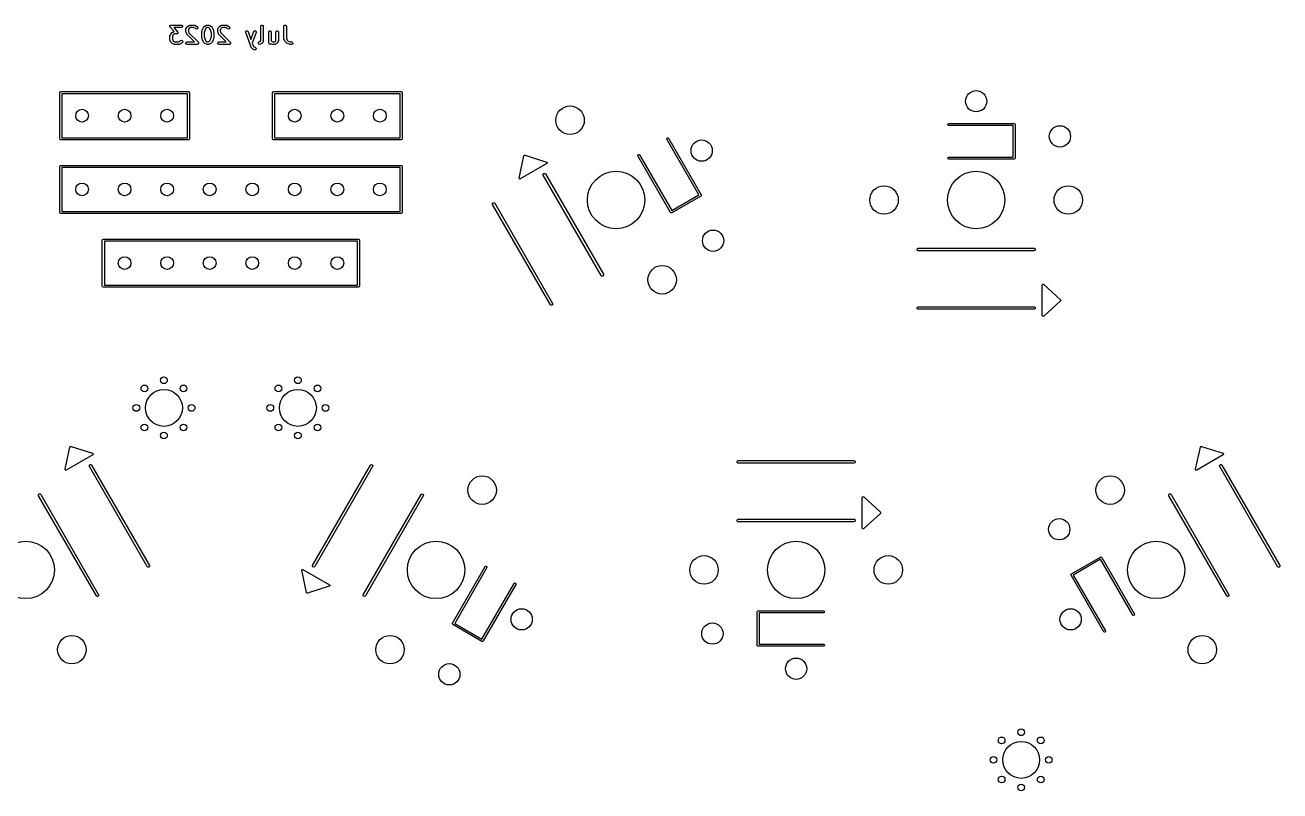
# Model space of a CAD drawing. Extents: x 191 to 317, y -162 to -60.
# Drawn here: x 241.7 to 316.6, y -162.3 to -116.6 of the extents above; entities that cross this region are included whole.
import ezdxf

# ---------------------------------------------------------------- set-up
doc = ezdxf.new("R2010")
doc.units = 0
doc.layers.add('BLACK', color=7, linetype='CONTINUOUS')

msp = doc.modelspace()

# ---------------------------------------------------------------- linework, layer by layer
at = {"layer": 'BLACK', "linetype": 'CONTINUOUS'}
for p, q in [((250.355, -116.619), (250.358, -116.614)), ((250.358, -116.639), (250.355, -116.619)), ((250.358, -116.608), (250.37, -116.592)), ((250.358, -116.614), (250.358, -116.608)), ((250.359, -116.659), (250.358, -116.639)), ((250.363, -116.667), (250.359, -116.659)), ((250.364, -116.67), (250.363, -116.667)), ((250.366, -116.672), (250.364, -116.67)), ((250.372, -116.682), (250.366, -116.672)), ((250.37, -116.592), (250.38, -116.575)), ((250.6, -116.942), (250.372, -116.682)), ((250.38, -116.575), (250.386, -116.573)), ((250.386, -116.573), (250.39, -116.568)), ((250.39, -116.568), (250.41, -116.564)), ((250.41, -116.564), (250.429, -116.557)), ((250.429, -116.557), (251.048, -116.557)), ((251.048, -116.707), (250.594, -116.707)), ((250.594, -116.707), (250.818, -116.964)), ((251.048, -116.557), (251.073, -116.562)), ((251.096, -116.69), (251.048, -116.707)), ((251.073, -116.562), (251.113, -116.595)), ((251.121, -116.645), (251.096, -116.69)), ((251.113, -116.595), (251.121, -116.645)), ((251.306, -116.823), (251.31, -116.797)), ((251.306, -116.918), (251.306, -116.823)), ((251.31, -116.797), (251.313, -116.794)), ((251.313, -116.794), (251.314, -116.789)), ((251.314, -116.789), (251.361, -116.694)), ((251.361, -116.694), (251.375, -116.676)), ((251.375, -116.676), (251.376, -116.675)), ((251.376, -116.675), (251.423, -116.627)), ((251.423, -116.627), (251.442, -116.614)), ((251.442, -116.614), (251.443, -116.613)), ((251.443, -116.613), (251.538, -116.565)), ((251.49, -116.772), (251.456, -116.841)), ((251.456, -116.841), (251.456, -116.906)), ((251.521, -116.742), (251.49, -116.772)), ((251.589, -116.707), (251.521, -116.742)), ((251.538, -116.565), (251.563, -116.558)), ((251.563, -116.558), (251.567, -116.559)), ((251.567, -116.559), (251.571, -116.557)), ((251.571, -116.557), (251.81, -116.557)), ((251.792, -116.707), (251.589, -116.707)), ((251.86, -116.742), (251.792, -116.707)), ((251.81, -116.557), (251.835, -116.562)), ((251.835, -116.562), (251.839, -116.565)), ((251.839, -116.565), (251.843, -116.565)), ((251.843, -116.565), (251.938, -116.613)), ((251.899, -116.781), (251.86, -116.742)), ((251.946, -116.802), (251.899, -116.781)), ((251.938, -116.613), (251.956, -116.626)), ((251.995, -116.789), (251.946, -116.802)), ((251.956, -116.626), (251.958, -116.627)), ((251.958, -116.627), (252.005, -116.675)), ((252.025, -116.747), (251.995, -116.789)), ((252.005, -116.675), (252.02, -116.696)), ((252.02, -116.696), (252.025, -116.747)), ((252.261, -116.995), (252.308, -116.805)), ((252.308, -116.805), (252.313, -116.793)), ((252.313, -116.793), (252.314, -116.789)), ((252.314, -116.789), (252.361, -116.694)), ((252.361, -116.694), (252.375, -116.676)), ((252.375, -116.676), (252.376, -116.675)), ((252.376, -116.675), (252.423, -116.627)), ((252.452, -116.849), (252.408, -117.023)), ((252.423, -116.627), (252.442, -116.614)), ((252.442, -116.614), (252.443, -116.613)), ((252.443, -116.613), (252.538, -116.565)), ((252.49, -116.772), (252.452, -116.849)), ((252.521, -116.742), (252.49, -116.772)), ((252.589, -116.707), (252.521, -116.742)), ((252.538, -116.565), (252.563, -116.558)), ((252.563, -116.558), (252.567, -116.559)), ((252.567, -116.559), (252.571, -116.557)), ((252.571, -116.557), (252.667, -116.557)), ((252.649, -116.707), (252.589, -116.707)), ((252.717, -116.742), (252.649, -116.707)), ((252.667, -116.557), (252.692, -116.562)), ((252.692, -116.562), (252.696, -116.565)), ((252.696, -116.565), (252.7, -116.565)), ((252.7, -116.565), (252.795, -116.613)), ((252.748, -116.772), (252.717, -116.742)), ((252.786, -116.849), (252.748, -116.772)), ((252.83, -117.023), (252.786, -116.849)), ((252.795, -116.613), (252.813, -116.626)), ((252.813, -116.626), (252.815, -116.627)), ((252.815, -116.627), (252.863, -116.675)), ((252.863, -116.675), (252.875, -116.693)), ((252.875, -116.693), (252.877, -116.694)), ((252.877, -116.694), (252.924, -116.789)), ((252.924, -116.789), (252.928, -116.802)), ((252.928, -116.802), (252.93, -116.805)), ((252.93, -116.805), (252.978, -116.995)), ((253.211, -116.823), (253.215, -116.797)), ((253.211, -116.918), (253.211, -116.823)), ((253.215, -116.797), (253.218, -116.794)), ((253.218, -116.794), (253.219, -116.789)), ((253.219, -116.789), (253.266, -116.694)), ((253.266, -116.694), (253.28, -116.676)), ((253.28, -116.675), (253.328, -116.627)), ((253.28, -116.676), (253.28, -116.675)), ((253.328, -116.627), (253.346, -116.614)), ((253.346, -116.614), (253.347, -116.613)), ((253.347, -116.613), (253.443, -116.565)), ((253.395, -116.772), (253.361, -116.841)), ((253.361, -116.841), (253.361, -116.906)), ((253.425, -116.742), (253.395, -116.772)), ((253.494, -116.707), (253.425, -116.742)), ((253.443, -116.565), (253.468, -116.558)), ((253.468, -116.558), (253.472, -116.559)), ((253.472, -116.559), (253.476, -116.557)), ((253.476, -116.557), (253.714, -116.557)), ((253.697, -116.707), (253.494, -116.707)), ((253.765, -116.742), (253.697, -116.707)), ((253.714, -116.557), (253.74, -116.562)), ((253.74, -116.562), (253.743, -116.565)), ((253.743, -116.565), (253.748, -116.565)), ((253.748, -116.565), (253.843, -116.613)), ((253.804, -116.781), (253.765, -116.742)), ((253.851, -116.802), (253.804, -116.781)), ((253.843, -116.613), (253.861, -116.626)), ((253.9, -116.789), (253.851, -116.802)), ((253.861, -116.626), (253.863, -116.627)), ((253.863, -116.627), (253.91, -116.675)), ((253.93, -116.747), (253.9, -116.789)), ((253.91, -116.675), (253.925, -116.696)), ((253.925, -116.696), (253.93, -116.747)), ((255.782, -116.632), (255.787, -116.607)), ((255.782, -117.472), (255.782, -116.632)), ((255.787, -116.607), (255.82, -116.567)), ((255.82, -116.567), (255.87, -116.559)), ((255.87, -116.559), (255.915, -116.584)), ((255.915, -116.584), (255.932, -116.632)), ((255.932, -116.632), (255.932, -117.49)), ((257.163, -116.632), (257.168, -116.607)), ((257.163, -117.347), (257.163, -116.632)), ((257.168, -116.607), (257.201, -116.567)), ((257.201, -116.567), (257.251, -116.559)), ((257.251, -116.559), (257.296, -116.584)), ((257.296, -116.584), (257.313, -116.632)), ((257.313, -116.632), (257.313, -117.334)), ((250.354, -117.204), (250.358, -117.178)), ((250.354, -117.442), (250.354, -117.204)), ((250.355, -117.446), (250.354, -117.442)), ((250.354, -117.45), (250.355, -117.446)), ((250.361, -117.475), (250.354, -117.45)), ((250.358, -117.178), (250.361, -117.175)), ((250.361, -117.17), (250.409, -117.075)), ((250.361, -117.175), (250.361, -117.17)), ((250.409, -117.571), (250.361, -117.475)), ((250.409, -117.075), (250.422, -117.057)), ((250.41, -117.572), (250.409, -117.571)), ((250.423, -117.59), (250.41, -117.572)), ((250.422, -117.057), (250.423, -117.056)), ((250.423, -117.056), (250.471, -117.008)), ((250.471, -117.638), (250.423, -117.59)), ((250.471, -117.008), (250.489, -116.995)), ((250.472, -117.638), (250.471, -117.638)), ((250.49, -117.652), (250.472, -117.638)), ((250.489, -116.995), (250.49, -116.994)), ((250.49, -116.994), (250.586, -116.946)), ((250.538, -117.153), (250.504, -117.222)), ((250.504, -117.222), (250.504, -117.424)), ((250.504, -117.424), (250.538, -117.493)), ((250.568, -117.123), (250.538, -117.153)), ((250.538, -117.493), (250.568, -117.523)), ((250.637, -117.088), (250.568, -117.123)), ((250.568, -117.523), (250.637, -117.557)), ((250.586, -116.946), (250.6, -116.942)), ((250.762, -117.088), (250.637, -117.088)), ((250.637, -117.557), (250.887, -117.557)), ((250.781, -117.081), (250.762, -117.088)), ((250.801, -117.077), (250.781, -117.081)), ((250.804, -117.073), (250.801, -117.077)), ((250.81, -117.071), (250.804, -117.073)), ((250.82, -117.053), (250.81, -117.071)), ((250.818, -116.964), (250.824, -116.974)), ((250.833, -117.038), (250.82, -117.053)), ((250.824, -116.974), (250.827, -116.976)), ((250.827, -116.976), (250.827, -116.979)), ((250.827, -116.979), (250.832, -116.986)), ((250.832, -116.986), (250.832, -117.006)), ((250.832, -117.006), (250.836, -117.026)), ((250.836, -117.026), (250.833, -117.032)), ((250.833, -117.032), (250.833, -117.038)), ((250.887, -117.557), (250.956, -117.523)), ((250.956, -117.523), (250.995, -117.484)), ((250.995, -117.484), (251.016, -117.469)), ((251.016, -117.469), (251.067, -117.465)), ((251.053, -117.638), (251.035, -117.651)), ((251.101, -117.59), (251.053, -117.638)), ((251.067, -117.465), (251.109, -117.494)), ((251.122, -117.544), (251.101, -117.59)), ((251.109, -117.494), (251.122, -117.544)), ((251.307, -116.92), (251.306, -116.918)), ((251.31, -116.942), (251.307, -116.92)), ((251.307, -117.619), (251.333, -117.575)), ((251.316, -117.67), (251.307, -117.619)), ((251.357, -117.085), (251.31, -116.942)), ((251.333, -117.575), (251.381, -117.557)), ((251.36, -117.088), (251.357, -117.085)), ((251.361, -117.093), (251.36, -117.088)), ((251.376, -117.114), (251.361, -117.093)), ((251.819, -117.557), (251.376, -117.114)), ((251.381, -117.557), (251.819, -117.557)), ((251.456, -116.906), (251.494, -117.02)), ((251.494, -117.02), (252.053, -117.579)), ((252.053, -117.579), (252.062, -117.593)), ((252.062, -117.593), (252.065, -117.595)), ((252.065, -117.595), (252.065, -117.597)), ((252.065, -117.597), (252.068, -117.601)), ((252.068, -117.601), (252.07, -117.623)), ((252.07, -117.623), (252.074, -117.645)), ((252.258, -117.013), (252.261, -116.999)), ((252.258, -117.251), (252.258, -117.013)), ((252.26, -117.255), (252.258, -117.251)), ((252.261, -117.27), (252.26, -117.255)), ((252.261, -116.999), (252.261, -116.995)), ((252.308, -117.46), (252.261, -117.27)), ((252.31, -117.463), (252.308, -117.46)), ((252.314, -117.475), (252.31, -117.463)), ((252.361, -117.571), (252.314, -117.475)), ((252.363, -117.572), (252.361, -117.571)), ((252.376, -117.59), (252.363, -117.572)), ((252.423, -117.638), (252.376, -117.59)), ((252.408, -117.023), (252.408, -117.242)), ((252.408, -117.242), (252.452, -117.416)), ((252.425, -117.638), (252.423, -117.638)), ((252.443, -117.652), (252.425, -117.638)), ((252.452, -117.416), (252.49, -117.493)), ((252.49, -117.493), (252.521, -117.523)), ((252.521, -117.523), (252.589, -117.557)), ((252.589, -117.557), (252.649, -117.557)), ((252.649, -117.557), (252.717, -117.523)), ((252.717, -117.523), (252.748, -117.493)), ((252.748, -117.493), (252.786, -117.416)), ((252.786, -117.416), (252.83, -117.242)), ((252.815, -117.638), (252.797, -117.651)), ((252.863, -117.59), (252.815, -117.638)), ((252.83, -117.242), (252.83, -117.023)), ((252.877, -117.571), (252.863, -117.589)), ((252.863, -117.589), (252.863, -117.59)), ((252.924, -117.475), (252.877, -117.571)), ((252.925, -117.472), (252.924, -117.475)), ((252.93, -117.46), (252.925, -117.472)), ((252.978, -117.27), (252.93, -117.46)), ((252.98, -117.251), (252.977, -117.266)), ((252.977, -117.266), (252.978, -117.27)), ((252.978, -116.995), (252.979, -117.01)), ((252.979, -117.01), (252.98, -117.013)), ((252.98, -117.013), (252.98, -117.251)), ((253.211, -116.92), (253.211, -116.918)), ((253.215, -116.942), (253.211, -116.92)), ((253.212, -117.619), (253.238, -117.575)), ((253.221, -117.67), (253.212, -117.619)), ((253.262, -117.085), (253.215, -116.942)), ((253.238, -117.575), (253.286, -117.557)), ((253.265, -117.088), (253.262, -117.085)), ((253.265, -117.093), (253.265, -117.088)), ((253.28, -117.114), (253.265, -117.093)), ((253.724, -117.557), (253.28, -117.114)), ((253.286, -117.557), (253.724, -117.557)), ((253.361, -116.906), (253.399, -117.02)), ((253.399, -117.02), (253.958, -117.579)), ((253.958, -117.579), (253.967, -117.593)), ((253.967, -117.593), (253.97, -117.595)), ((253.97, -117.595), (253.97, -117.597)), ((253.97, -117.597), (253.973, -117.601)), ((253.973, -117.601), (253.975, -117.623)), ((253.975, -117.623), (253.979, -117.645)), ((254.877, -116.965), (254.895, -116.917)), ((254.882, -116.991), (254.877, -116.965)), ((255.12, -117.658), (254.882, -116.991)), ((254.895, -116.917), (254.94, -116.892)), ((254.94, -116.892), (254.99, -116.901)), ((254.99, -116.901), (255.023, -116.94)), ((255.023, -116.94), (255.19, -117.409)), ((255.19, -117.409), (255.358, -116.94)), ((255.499, -116.991), (255.271, -117.631)), ((255.271, -117.631), (255.35, -117.828)), ((255.358, -116.94), (255.371, -116.918)), ((255.371, -116.918), (255.415, -116.892)), ((255.415, -116.892), (255.466, -116.901)), ((255.466, -116.901), (255.499, -116.94)), ((255.499, -116.94), (255.499, -116.991)), ((255.642, -117.654), (255.645, -117.603)), ((255.645, -117.603), (255.681, -117.565)), ((255.681, -117.565), (255.754, -117.529)), ((255.754, -117.529), (255.782, -117.472)), ((255.877, -117.618), (255.861, -117.639)), ((255.924, -117.523), (255.877, -117.618)), ((255.925, -117.519), (255.924, -117.523)), ((255.928, -117.515), (255.925, -117.519)), ((255.932, -117.49), (255.928, -117.515)), ((256.258, -116.966), (256.263, -116.94)), ((256.258, -117.632), (256.258, -116.966)), ((256.276, -117.681), (256.258, -117.632)), ((256.263, -116.94), (256.296, -116.901)), ((256.296, -116.901), (256.346, -116.892)), ((256.346, -116.892), (256.391, -116.918)), ((256.391, -116.918), (256.408, -116.966)), ((256.408, -116.966), (256.408, -117.506)), ((256.408, -117.506), (256.425, -117.523)), ((256.425, -117.523), (256.494, -117.557)), ((256.494, -117.557), (256.601, -117.557)), ((256.601, -117.557), (256.658, -117.529)), ((256.658, -117.529), (256.687, -117.472)), ((256.687, -116.966), (256.691, -116.94)), ((256.687, -117.472), (256.687, -116.966)), ((256.691, -116.94), (256.724, -116.901)), ((256.724, -116.901), (256.775, -116.892)), ((256.781, -117.618), (256.766, -117.639)), ((256.775, -116.892), (256.819, -116.918)), ((256.829, -117.523), (256.781, -117.618)), ((256.819, -116.918), (256.837, -116.966)), ((256.832, -117.515), (256.829, -117.519)), ((256.829, -117.519), (256.829, -117.523)), ((256.837, -117.49), (256.832, -117.515)), ((256.837, -116.966), (256.837, -117.49)), ((257.164, -117.348), (257.163, -117.347)), ((257.167, -117.37), (257.164, -117.348)), ((257.215, -117.513), (257.167, -117.37)), ((257.217, -117.517), (257.215, -117.513)), ((257.218, -117.521), (257.217, -117.517)), ((257.233, -117.543), (257.218, -117.521)), ((257.328, -117.638), (257.233, -117.543)), ((257.313, -117.334), (257.351, -117.449)), ((257.332, -117.64), (257.328, -117.638)), ((257.351, -117.449), (257.421, -117.519)), ((257.421, -117.519), (257.536, -117.557)), ((257.536, -117.557), (257.619, -117.557)), ((257.619, -117.557), (257.645, -117.562)), ((257.645, -117.562), (257.684, -117.595)), ((257.684, -117.595), (257.693, -117.645)), ((250.586, -117.699), (250.49, -117.652)), ((250.59, -117.7), (250.586, -117.699)), ((250.593, -117.703), (250.59, -117.7)), ((250.619, -117.707), (250.593, -117.703)), ((250.905, -117.707), (250.619, -117.707)), ((250.909, -117.706), (250.905, -117.707)), ((250.913, -117.707), (250.909, -117.706)), ((250.938, -117.699), (250.913, -117.707)), ((251.034, -117.652), (250.938, -117.699)), ((251.035, -117.651), (251.034, -117.652)), ((251.355, -117.703), (251.316, -117.67)), ((251.381, -117.707), (251.355, -117.703)), ((252, -117.707), (251.381, -117.707)), ((252.021, -117.7), (252, -117.707)), ((252.043, -117.694), (252.021, -117.7)), ((252.045, -117.691), (252.043, -117.694)), ((252.048, -117.69), (252.045, -117.691)), ((252.059, -117.67), (252.048, -117.69)), ((252.072, -117.652), (252.059, -117.67)), ((252.074, -117.645), (252.072, -117.648)), ((252.072, -117.648), (252.072, -117.652)), ((252.538, -117.699), (252.443, -117.652)), ((252.542, -117.7), (252.538, -117.699)), ((252.546, -117.703), (252.542, -117.7)), ((252.571, -117.707), (252.546, -117.703)), ((252.667, -117.707), (252.571, -117.707)), ((252.671, -117.706), (252.667, -117.707)), ((252.675, -117.707), (252.671, -117.706)), ((252.7, -117.699), (252.675, -117.707)), ((252.795, -117.652), (252.7, -117.699)), ((252.797, -117.651), (252.795, -117.652)), ((253.26, -117.703), (253.221, -117.67)), ((253.286, -117.707), (253.26, -117.703)), ((253.905, -117.707), (253.286, -117.707)), ((253.926, -117.7), (253.905, -117.707)), ((253.948, -117.694), (253.926, -117.7)), ((253.95, -117.691), (253.948, -117.694)), ((253.953, -117.69), (253.95, -117.691)), ((253.964, -117.67), (253.953, -117.69)), ((253.977, -117.652), (253.964, -117.67)), ((253.979, -117.645), (253.977, -117.648)), ((253.977, -117.648), (253.977, -117.652)), ((255.121, -117.659), (255.12, -117.658)), ((255.12, -117.658), (255.12, -117.658)), ((255.12, -117.658), (255.12, -117.658)), ((255.121, -117.66), (255.121, -117.659)), ((255.216, -117.898), (255.121, -117.66)), ((255.218, -117.9), (255.216, -117.898)), ((255.218, -117.902), (255.218, -117.9)), ((255.233, -117.924), (255.218, -117.902)), ((255.28, -117.971), (255.233, -117.924)), ((255.282, -117.972), (255.28, -117.971)), ((255.3, -117.985), (255.282, -117.972)), ((255.395, -118.033), (255.3, -117.985)), ((255.35, -117.828), (255.378, -117.856)), ((255.378, -117.856), (255.462, -117.899)), ((255.446, -118.039), (255.395, -118.033)), ((255.489, -118.01), (255.446, -118.039)), ((255.462, -117.899), (255.483, -117.914)), ((255.483, -117.914), (255.503, -117.961)), ((255.503, -117.961), (255.489, -118.01)), ((255.673, -117.695), (255.642, -117.654)), ((255.723, -117.707), (255.673, -117.695)), ((255.748, -117.699), (255.723, -117.707)), ((255.843, -117.652), (255.748, -117.699)), ((255.851, -117.644), (255.843, -117.652)), ((255.861, -117.639), (255.851, -117.644)), ((256.32, -117.706), (256.276, -117.681)), ((256.371, -117.697), (256.32, -117.706)), ((256.391, -117.674), (256.371, -117.697)), ((256.443, -117.699), (256.391, -117.674)), ((256.447, -117.7), (256.443, -117.699)), ((256.451, -117.703), (256.447, -117.7)), ((256.476, -117.707), (256.451, -117.703)), ((256.619, -117.707), (256.476, -117.707)), ((256.623, -117.706), (256.619, -117.707)), ((256.628, -117.707), (256.623, -117.706)), ((256.653, -117.699), (256.628, -117.707)), ((256.748, -117.652), (256.653, -117.699)), ((256.756, -117.644), (256.748, -117.652)), ((256.766, -117.639), (256.756, -117.644)), ((257.334, -117.644), (257.332, -117.64)), ((257.357, -117.656), (257.334, -117.644)), ((257.5, -117.704), (257.357, -117.656)), ((257.502, -117.703), (257.5, -117.704)), ((257.524, -117.707), (257.502, -117.703)), ((257.619, -117.707), (257.524, -117.707)), ((257.667, -117.69), (257.619, -117.707)), ((257.693, -117.645), (257.667, -117.69)), ((243.78, -120.591), (243.798, -120.549)), ((243.78, -123.341), (243.78, -120.591)), ((243.798, -120.549), (243.84, -120.531)), ((243.84, -120.531), (251.46, -120.531)), ((251.46, -120.531), (251.502, -120.549)), ((251.502, -120.549), (251.52, -120.591)), ((251.52, -120.591), (251.52, -123.341)), ((256.48, -120.591), (256.498, -120.549)), ((256.48, -123.341), (256.48, -120.591)), ((256.498, -120.549), (256.54, -120.531)), ((256.54, -120.531), (264.16, -120.531)), ((264.16, -120.531), (264.202, -120.549)), ((264.202, -120.549), (264.22, -120.591)), ((264.22, -120.591), (264.22, -123.341)), ((243.9, -120.651), (243.9, -123.281)), ((251.4, -120.651), (243.9, -120.651)), ((251.4, -123.281), (251.4, -120.651)), ((256.6, -120.651), (256.6, -123.281)), ((264.1, -120.651), (256.6, -120.651)), ((264.1, -123.281), (264.1, -120.651)), ((296.807, -122.5), (296.825, -122.458)), ((296.825, -122.542), (296.807, -122.5)), ((296.825, -122.458), (296.867, -122.44)), ((296.867, -122.56), (296.825, -122.542)), ((296.867, -122.44), (300.767, -122.44)), ((300.707, -122.56), (296.867, -122.56)), ((300.707, -124.44), (300.707, -122.56)), ((300.767, -122.44), (300.81, -122.458)), ((300.81, -122.458), (300.827, -122.5)), ((300.827, -122.5), (300.827, -124.5)), ((243.798, -123.383), (243.78, -123.341)), ((243.84, -123.401), (243.798, -123.383)), ((251.46, -123.401), (243.84, -123.401)), ((243.9, -123.281), (251.4, -123.281)), ((251.502, -123.383), (251.46, -123.401)), ((251.52, -123.341), (251.502, -123.383)), ((256.498, -123.383), (256.48, -123.341)), ((256.54, -123.401), (256.498, -123.383)), ((264.16, -123.401), (256.54, -123.401)), ((256.6, -123.281), (264.1, -123.281)), ((264.202, -123.383), (264.16, -123.401)), ((264.22, -123.341), (264.202, -123.383)), ((280.023, -123.321), (280.051, -123.284)), ((280.029, -123.366), (280.023, -123.321)), ((281.949, -126.692), (280.029, -123.366)), ((280.051, -123.284), (280.096, -123.278)), ((280.096, -123.278), (280.133, -123.306)), ((280.133, -123.306), (282.083, -126.684)), ((271.206, -125.688), (271.496, -124.365)), ((271.496, -124.365), (271.497, -124.363)), ((271.497, -124.361), (271.508, -124.348)), ((271.497, -124.363), (271.497, -124.361)), ((271.508, -124.348), (271.518, -124.334)), ((271.518, -124.334), (271.52, -124.334)), ((271.52, -124.334), (271.522, -124.332)), ((271.522, -124.332), (271.539, -124.33)), ((271.539, -124.33), (271.555, -124.327)), ((271.555, -124.327), (271.557, -124.329)), ((271.557, -124.329), (271.56, -124.328)), ((271.56, -124.328), (272.85, -124.738)), ((278.291, -124.321), (278.319, -124.284)), ((278.297, -124.366), (278.291, -124.321)), ((280.247, -127.744), (278.297, -124.366)), ((278.319, -124.284), (278.364, -124.278)), ((278.364, -124.278), (278.401, -124.306)), ((278.401, -124.306), (280.321, -127.632)), ((243.78, -124.991), (243.798, -124.949)), ((243.78, -127.741), (243.78, -124.991)), ((243.798, -124.949), (243.84, -124.931)), ((243.84, -124.931), (264.16, -124.931)), ((243.9, -125.051), (243.9, -127.681)), ((264.1, -125.051), (243.9, -125.051)), ((264.1, -127.681), (264.1, -125.051)), ((264.16, -124.931), (264.202, -124.949)), ((264.202, -124.949), (264.22, -124.991)), ((264.22, -124.991), (264.22, -127.741)), ((272.86, -124.829), (271.279, -125.742)), ((272.85, -124.738), (272.864, -124.75)), ((272.871, -124.815), (272.86, -124.829)), ((272.864, -124.75), (272.878, -124.761)), ((272.883, -124.801), (272.871, -124.815)), ((272.878, -124.761), (272.878, -124.762)), ((272.878, -124.762), (272.879, -124.763)), ((272.879, -124.763), (272.881, -124.781)), ((272.881, -124.781), (272.883, -124.799)), ((272.883, -124.799), (272.882, -124.8)), ((272.882, -124.8), (272.883, -124.801)), ((296.807, -124.5), (296.825, -124.458)), ((296.825, -124.542), (296.807, -124.5)), ((296.825, -124.458), (296.867, -124.44)), ((296.867, -124.56), (296.825, -124.542)), ((296.867, -124.44), (300.707, -124.44)), ((300.767, -124.56), (296.867, -124.56)), ((300.81, -124.542), (300.767, -124.56)), ((300.827, -124.5), (300.81, -124.542)), ((271.209, -125.705), (271.206, -125.688)), ((271.211, -125.723), (271.209, -125.705)), ((271.212, -125.724), (271.211, -125.723)), ((271.212, -125.725), (271.212, -125.724)), ((271.227, -125.736), (271.212, -125.725)), ((271.241, -125.747), (271.227, -125.736)), ((271.243, -125.747), (271.241, -125.747)), ((271.244, -125.747), (271.243, -125.747)), ((271.262, -125.744), (271.244, -125.747)), ((271.279, -125.742), (271.262, -125.744)), ((272.644, -125.496), (272.653, -125.446)), ((272.653, -125.521), (272.644, -125.496)), ((272.653, -125.446), (272.692, -125.413)), ((276.107, -131.504), (272.653, -125.521)), ((272.692, -125.413), (272.744, -125.413)), ((272.744, -125.413), (272.783, -125.446)), ((272.783, -125.446), (276.237, -131.429)), ((269.613, -127.246), (269.622, -127.196)), ((269.622, -127.271), (269.613, -127.246)), ((269.622, -127.196), (269.661, -127.163)), ((273.076, -133.254), (269.622, -127.271)), ((269.661, -127.163), (269.713, -127.163)), ((269.713, -127.163), (269.752, -127.196)), ((269.752, -127.196), (273.206, -133.179)), ((280.321, -127.632), (281.949, -126.692)), ((282.061, -126.766), (280.329, -127.766)), ((282.089, -126.729), (282.061, -126.766)), ((282.083, -126.684), (282.089, -126.729)), ((243.798, -127.783), (243.78, -127.741)), ((243.84, -127.801), (243.798, -127.783)), ((264.16, -127.801), (243.84, -127.801)), ((243.9, -127.681), (264.1, -127.681)), ((264.202, -127.783), (264.16, -127.801)), ((264.22, -127.741), (264.202, -127.783)), ((280.283, -127.772), (280.247, -127.744)), ((280.247, -127.744), (280.247, -127.744)), ((280.329, -127.766), (280.283, -127.772)), ((246.32, -129.391), (246.338, -129.349)), ((246.32, -132.141), (246.32, -129.391)), ((246.338, -129.349), (246.38, -129.331)), ((246.38, -129.331), (261.62, -129.331)), ((246.44, -129.451), (246.44, -132.081)), ((261.56, -129.451), (246.44, -129.451)), ((261.56, -132.081), (261.56, -129.451)), ((261.62, -129.331), (261.662, -129.349)), ((261.662, -129.349), (261.68, -129.391)), ((261.68, -129.391), (261.68, -132.141)), ((294.972, -129.937), (294.997, -129.893)), ((294.981, -129.987), (294.972, -129.937)), ((295.02, -130.02), (294.981, -129.987)), ((294.997, -129.893), (295.046, -129.875)), ((295.046, -130.025), (295.02, -130.02)), ((295.046, -129.875), (301.954, -129.875)), ((301.954, -130.025), (295.046, -130.025)), ((301.954, -129.875), (301.98, -129.88)), ((302.003, -130.007), (301.954, -130.025)), ((301.98, -129.88), (302.019, -129.912)), ((302.028, -129.963), (302.003, -130.007)), ((302.019, -129.912), (302.028, -129.963)), ((276.147, -131.537), (276.107, -131.504)), ((276.198, -131.537), (276.147, -131.537)), ((276.237, -131.504), (276.198, -131.537)), ((276.237, -131.429), (276.246, -131.454)), ((276.246, -131.454), (276.237, -131.504)), ((246.338, -132.183), (246.32, -132.141)), ((246.38, -132.201), (246.338, -132.183)), ((261.62, -132.201), (246.38, -132.201)), ((246.44, -132.081), (261.56, -132.081)), ((261.662, -132.183), (261.62, -132.201)), ((261.68, -132.141), (261.662, -132.183)), ((302.45, -132.075), (302.457, -132.058)), ((302.45, -133.9), (302.45, -132.075)), ((302.457, -132.058), (302.463, -132.041)), ((302.463, -132.041), (302.464, -132.041)), ((302.464, -132.041), (302.465, -132.04)), ((302.465, -132.04), (302.481, -132.033)), ((302.481, -132.033), (302.498, -132.025)), ((302.498, -132.025), (302.499, -132.025)), ((302.499, -132.025), (302.5, -132.025)), ((302.5, -132.025), (302.517, -132.032)), ((302.517, -132.032), (302.534, -132.038)), ((302.534, -132.038), (303.534, -132.951)), ((273.116, -133.287), (273.076, -133.254)), ((273.167, -133.287), (273.116, -133.287)), ((273.206, -133.254), (273.167, -133.287)), ((273.206, -133.179), (273.215, -133.204)), ((273.215, -133.204), (273.206, -133.254)), ((303.534, -133.024), (302.534, -133.937)), ((303.534, -132.951), (303.535, -132.953)), ((303.535, -133.022), (303.534, -133.024)), ((303.535, -132.953), (303.537, -132.954)), ((303.537, -133.021), (303.535, -133.022)), ((303.537, -132.954), (303.543, -132.97)), ((303.543, -133.005), (303.537, -133.021)), ((303.543, -132.97), (303.55, -132.985)), ((303.55, -132.99), (303.543, -133.005)), ((303.55, -132.985), (303.549, -132.987)), ((303.549, -132.987), (303.55, -132.99)), ((294.972, -133.437), (294.997, -133.393)), ((294.981, -133.487), (294.972, -133.437)), ((295.02, -133.52), (294.981, -133.487)), ((294.997, -133.393), (295.046, -133.375)), ((295.046, -133.525), (295.02, -133.52)), ((295.046, -133.375), (301.954, -133.375)), ((301.954, -133.525), (295.046, -133.525)), ((301.954, -133.375), (301.98, -133.38)), ((302.003, -133.507), (301.954, -133.525)), ((301.98, -133.38), (302.019, -133.412)), ((302.028, -133.463), (302.003, -133.507)), ((302.019, -133.412), (302.028, -133.463)), ((302.457, -133.917), (302.45, -133.9)), ((302.463, -133.934), (302.457, -133.917)), ((302.464, -133.934), (302.463, -133.934)), ((302.465, -133.935), (302.464, -133.934)), ((302.481, -133.942), (302.465, -133.935)), ((302.498, -133.95), (302.481, -133.942)), ((302.499, -133.95), (302.498, -133.95)), ((302.5, -133.95), (302.499, -133.95)), ((302.517, -133.943), (302.5, -133.95)), ((302.534, -133.937), (302.517, -133.943)), ((244.096, -143.072), (244.386, -141.75)), ((245.751, -142.213), (244.17, -143.126)), ((244.386, -141.75), (244.388, -141.748)), ((244.388, -141.745), (244.399, -141.732)), ((244.388, -141.748), (244.388, -141.745)), ((244.399, -141.732), (244.408, -141.718)), ((244.408, -141.718), (244.411, -141.718)), ((244.411, -141.718), (244.412, -141.716)), ((244.412, -141.716), (244.429, -141.714)), ((244.429, -141.714), (244.446, -141.711)), ((244.446, -141.711), (244.448, -141.713)), ((244.448, -141.713), (244.45, -141.713)), ((244.45, -141.713), (245.741, -142.122)), ((245.741, -142.122), (245.755, -142.134)), ((245.762, -142.199), (245.751, -142.213)), ((245.755, -142.134), (245.769, -142.145)), ((245.773, -142.185), (245.762, -142.199)), ((245.769, -142.145), (245.769, -142.146)), ((245.769, -142.146), (245.77, -142.147)), ((245.77, -142.147), (245.772, -142.165)), ((245.772, -142.165), (245.774, -142.183)), ((245.774, -142.183), (245.773, -142.184)), ((245.773, -142.184), (245.773, -142.185)), ((311.596, -143.072), (311.886, -141.75)), ((313.251, -142.213), (311.67, -143.126)), ((311.886, -141.75), (311.888, -141.748)), ((311.888, -141.745), (311.899, -141.732)), ((311.888, -141.748), (311.888, -141.745)), ((311.899, -141.732), (311.908, -141.718)), ((311.908, -141.718), (311.911, -141.718)), ((311.911, -141.718), (311.912, -141.716)), ((311.912, -141.716), (311.929, -141.714)), ((311.929, -141.714), (311.946, -141.711)), ((311.946, -141.711), (311.948, -141.713)), ((311.948, -141.713), (311.95, -141.713)), ((311.95, -141.713), (313.241, -142.122)), ((313.241, -142.122), (313.255, -142.134)), ((313.262, -142.199), (313.251, -142.213)), ((313.255, -142.134), (313.269, -142.145)), ((313.273, -142.185), (313.262, -142.199)), ((313.269, -142.145), (313.269, -142.146)), ((313.269, -142.146), (313.27, -142.147)), ((313.27, -142.147), (313.272, -142.165)), ((313.272, -142.165), (313.274, -142.183)), ((313.274, -142.183), (313.273, -142.184)), ((313.273, -142.184), (313.273, -142.185)), ((244.099, -143.09), (244.096, -143.072)), ((244.102, -143.107), (244.099, -143.09)), ((244.103, -143.108), (244.102, -143.107)), ((244.103, -143.109), (244.103, -143.108)), ((244.118, -143.12), (244.103, -143.109)), ((245.535, -142.881), (245.544, -142.83)), ((245.544, -142.905), (245.535, -142.881)), ((245.544, -142.83), (245.583, -142.797)), ((248.998, -148.888), (245.544, -142.905)), ((245.583, -142.797), (245.634, -142.797)), ((245.634, -142.797), (245.674, -142.83)), ((245.674, -142.83), (249.128, -148.813)), ((258.872, -148.813), (262.326, -142.83)), ((262.456, -142.905), (259.002, -148.888)), ((262.326, -142.83), (262.343, -142.81)), ((262.343, -142.81), (262.391, -142.793)), ((262.391, -142.793), (262.44, -142.81)), ((262.44, -142.81), (262.465, -142.854)), ((262.465, -142.854), (262.456, -142.905)), ((284.222, -142.621), (284.247, -142.577)), ((284.231, -142.672), (284.222, -142.621)), ((284.27, -142.705), (284.231, -142.672)), ((284.247, -142.577), (284.296, -142.559)), ((284.296, -142.709), (284.27, -142.705)), ((284.296, -142.559), (291.204, -142.559)), ((291.204, -142.709), (284.296, -142.709)), ((291.204, -142.559), (291.23, -142.564)), ((291.253, -142.692), (291.204, -142.709)), ((291.23, -142.564), (291.269, -142.597)), ((291.278, -142.647), (291.253, -142.692)), ((291.269, -142.597), (291.278, -142.647)), ((311.599, -143.09), (311.596, -143.072)), ((311.602, -143.107), (311.599, -143.09)), ((311.603, -143.108), (311.602, -143.107)), ((311.603, -143.109), (311.603, -143.108)), ((311.618, -143.12), (311.603, -143.109)), ((313.035, -142.881), (313.044, -142.83)), ((313.044, -142.905), (313.035, -142.881)), ((313.044, -142.83), (313.083, -142.797)), ((316.498, -148.888), (313.044, -142.905)), ((313.083, -142.797), (313.134, -142.797)), ((313.134, -142.797), (313.174, -142.83)), ((313.174, -142.83), (316.628, -148.813)), ((244.132, -143.131), (244.118, -143.12)), ((244.133, -143.131), (244.132, -143.131)), ((244.134, -143.131), (244.133, -143.131)), ((244.152, -143.128), (244.134, -143.131)), ((244.17, -143.126), (244.152, -143.128)), ((311.632, -143.131), (311.618, -143.12)), ((311.633, -143.131), (311.632, -143.131)), ((311.634, -143.131), (311.633, -143.131)), ((311.652, -143.128), (311.634, -143.131)), ((311.67, -143.126), (311.652, -143.128)), ((242.504, -144.631), (242.513, -144.58)), ((242.513, -144.58), (242.552, -144.547)), ((242.552, -144.547), (242.603, -144.547)), ((242.603, -144.547), (242.643, -144.58)), ((242.643, -144.58), (246.097, -150.563)), ((261.903, -150.563), (265.357, -144.58)), ((265.357, -144.58), (265.374, -144.56)), ((265.374, -144.56), (265.422, -144.543)), ((265.422, -144.543), (265.471, -144.56)), ((265.471, -144.56), (265.496, -144.604)), ((265.496, -144.604), (265.487, -144.655)), ((310.004, -144.631), (310.013, -144.58)), ((310.013, -144.58), (310.052, -144.547)), ((310.052, -144.547), (310.103, -144.547)), ((310.103, -144.547), (310.143, -144.58)), ((310.143, -144.58), (313.597, -150.563)), ((242.513, -144.655), (242.504, -144.631)), ((245.967, -150.638), (242.513, -144.655)), ((265.487, -144.655), (262.033, -150.638)), ((291.7, -144.759), (291.707, -144.742)), ((291.7, -146.584), (291.7, -144.759)), ((291.707, -144.742), (291.713, -144.725)), ((291.713, -144.725), (291.714, -144.725)), ((291.714, -144.725), (291.715, -144.724)), ((291.715, -144.724), (291.731, -144.717)), ((291.731, -144.717), (291.748, -144.709)), ((291.748, -144.709), (291.749, -144.71)), ((291.749, -144.71), (291.75, -144.709)), ((291.75, -144.709), (291.767, -144.716)), ((291.767, -144.716), (291.784, -144.722)), ((291.784, -144.722), (292.784, -145.635)), ((310.013, -144.655), (310.004, -144.631)), ((313.467, -150.638), (310.013, -144.655)), ((284.222, -146.121), (284.247, -146.077)), ((284.247, -146.077), (284.296, -146.059)), ((284.296, -146.059), (291.204, -146.059)), ((291.204, -146.059), (291.23, -146.064)), ((291.23, -146.064), (291.269, -146.097)), ((291.269, -146.097), (291.278, -146.147)), ((292.784, -145.709), (291.784, -146.621)), ((292.784, -145.635), (292.785, -145.637)), ((292.785, -145.706), (292.784, -145.709)), ((292.785, -145.637), (292.787, -145.638)), ((292.787, -145.705), (292.785, -145.706)), ((292.787, -145.638), (292.793, -145.654)), ((292.793, -145.689), (292.787, -145.705)), ((292.793, -145.654), (292.8, -145.669)), ((292.8, -145.674), (292.793, -145.689)), ((292.8, -145.669), (292.799, -145.672)), ((292.799, -145.672), (292.8, -145.674)), ((284.231, -146.172), (284.222, -146.121)), ((284.27, -146.205), (284.231, -146.172)), ((284.296, -146.209), (284.27, -146.205)), ((291.204, -146.209), (284.296, -146.209)), ((291.253, -146.192), (291.204, -146.209)), ((291.278, -146.147), (291.253, -146.192)), ((291.707, -146.601), (291.7, -146.584)), ((291.713, -146.618), (291.707, -146.601)), ((291.714, -146.618), (291.713, -146.618)), ((291.715, -146.619), (291.714, -146.618)), ((291.731, -146.626), (291.715, -146.619)), ((291.748, -146.634), (291.731, -146.626)), ((291.749, -146.634), (291.748, -146.634)), ((291.75, -146.634), (291.749, -146.634)), ((291.767, -146.627), (291.75, -146.634)), ((291.784, -146.621), (291.767, -146.627)), ((304.189, -149.318), (305.921, -148.318)), ((305.921, -148.318), (305.967, -148.312)), ((305.921, -148.318), (305.921, -148.318)), ((305.967, -148.312), (306.003, -148.34)), ((306.003, -148.34), (307.953, -151.718)), ((249.037, -148.921), (248.998, -148.888)), ((249.089, -148.921), (249.037, -148.921)), ((249.128, -148.888), (249.089, -148.921)), ((249.128, -148.813), (249.137, -148.838)), ((249.137, -148.838), (249.128, -148.888)), ((258.226, -149.109), (258.229, -149.091)), ((258.229, -149.091), (258.231, -149.073)), ((258.231, -149.073), (258.232, -149.072)), ((258.232, -149.071), (258.247, -149.061)), ((258.232, -149.072), (258.232, -149.071)), ((258.247, -149.061), (258.261, -149.05)), ((258.261, -149.05), (258.263, -149.05)), ((258.263, -149.05), (258.264, -149.049)), ((258.264, -149.049), (258.282, -149.053)), ((258.282, -149.053), (258.299, -149.055)), ((258.299, -149.055), (259.88, -149.967)), ((258.863, -148.864), (258.872, -148.813)), ((258.889, -148.908), (258.863, -148.864)), ((258.937, -148.926), (258.889, -148.908)), ((258.985, -148.908), (258.937, -148.926)), ((259.002, -148.888), (258.985, -148.908)), ((267.229, -152.268), (269.179, -148.89)), ((269.283, -148.95), (267.363, -152.276)), ((269.179, -148.89), (269.216, -148.862)), ((269.216, -148.862), (269.261, -148.868)), ((269.261, -148.868), (269.289, -148.905)), ((269.289, -148.905), (269.283, -148.95)), ((305.929, -148.452), (304.301, -149.392)), ((307.849, -151.778), (305.929, -148.452)), ((316.537, -148.921), (316.498, -148.888)), ((316.589, -148.921), (316.537, -148.921)), ((316.628, -148.888), (316.589, -148.921)), ((316.628, -148.813), (316.637, -148.838)), ((316.637, -148.838), (316.628, -148.888)), ((258.516, -150.431), (258.226, -149.109)), ((304.161, -149.355), (304.189, -149.318)), ((304.167, -149.4), (304.161, -149.355)), ((306.117, -152.778), (304.167, -149.4)), ((304.301, -149.392), (306.221, -152.718)), ((246.097, -150.563), (246.106, -150.588)), ((246.106, -150.588), (246.097, -150.638)), ((258.517, -150.433), (258.516, -150.431)), ((258.517, -150.436), (258.517, -150.433)), ((258.528, -150.449), (258.517, -150.436)), ((258.538, -150.463), (258.528, -150.449)), ((258.54, -150.463), (258.538, -150.463)), ((258.542, -150.465), (258.54, -150.463)), ((258.559, -150.466), (258.542, -150.465)), ((258.575, -150.469), (258.559, -150.466)), ((258.577, -150.468), (258.575, -150.469)), ((258.58, -150.468), (258.577, -150.468)), ((259.87, -150.058), (258.58, -150.468)), ((259.884, -150.047), (259.87, -150.058)), ((259.88, -149.967), (259.891, -149.982)), ((259.898, -150.036), (259.884, -150.047)), ((259.891, -149.982), (259.903, -149.996)), ((259.899, -150.034), (259.898, -150.034)), ((259.898, -150.034), (259.898, -150.036)), ((259.901, -150.016), (259.899, -150.034)), ((259.903, -149.998), (259.901, -150.016)), ((259.903, -149.996), (259.902, -149.997)), ((259.902, -149.997), (259.903, -149.998)), ((261.894, -150.614), (261.903, -150.563)), ((268.991, -153.216), (270.911, -149.89)), ((271.015, -149.95), (269.065, -153.328)), ((270.911, -149.89), (270.948, -149.862)), ((270.948, -149.862), (270.993, -149.868)), ((270.993, -149.868), (271.021, -149.905)), ((271.021, -149.905), (271.015, -149.95)), ((313.597, -150.563), (313.606, -150.588)), ((313.606, -150.588), (313.597, -150.638)), ((246.006, -150.671), (245.967, -150.638)), ((246.058, -150.671), (246.006, -150.671)), ((246.097, -150.638), (246.058, -150.671)), ((261.92, -150.658), (261.894, -150.614)), ((261.968, -150.676), (261.92, -150.658)), ((262.016, -150.658), (261.968, -150.676)), ((262.033, -150.638), (262.016, -150.658)), ((313.506, -150.671), (313.467, -150.638)), ((313.558, -150.671), (313.506, -150.671)), ((313.597, -150.638), (313.558, -150.671)), ((285.423, -151.584), (285.44, -151.542)), ((285.423, -153.584), (285.423, -151.584)), ((285.44, -151.542), (285.483, -151.524)), ((285.483, -151.524), (289.383, -151.524)), ((289.383, -151.644), (285.543, -151.644)), ((285.543, -151.644), (285.543, -153.524)), ((289.383, -151.524), (289.425, -151.542)), ((289.425, -151.627), (289.383, -151.644)), ((289.425, -151.542), (289.443, -151.584)), ((289.443, -151.584), (289.425, -151.627)), ((307.886, -151.806), (307.849, -151.778)), ((307.931, -151.8), (307.886, -151.806)), ((307.959, -151.763), (307.931, -151.8)), ((307.953, -151.718), (307.959, -151.763)), ((267.223, -152.313), (267.229, -152.268)), ((267.251, -152.35), (267.223, -152.313)), ((268.983, -153.35), (267.251, -152.35)), ((267.363, -152.276), (268.991, -153.216)), ((306.154, -152.806), (306.117, -152.778)), ((306.199, -152.8), (306.154, -152.806)), ((306.227, -152.763), (306.199, -152.8)), ((306.221, -152.718), (306.227, -152.763)), ((269.029, -153.356), (268.983, -153.35)), ((268.983, -153.35), (268.983, -153.35)), ((269.065, -153.328), (269.029, -153.356)), ((285.44, -153.627), (285.423, -153.584)), ((285.543, -153.524), (289.383, -153.524)), ((289.383, -153.524), (289.425, -153.542)), ((289.425, -153.542), (289.443, -153.584)), ((289.443, -153.584), (289.425, -153.627)), ((285.483, -153.644), (285.44, -153.627)), ((289.383, -153.644), (285.483, -153.644)), ((289.425, -153.627), (289.383, -153.644))]:
    msp.add_line(p, q, dxfattribs=at)
at = {"layer": 'BLACK'}
for centre, radius in [((298.5, -121.1), 0.635), ((245.11, -121.966), 0.381), ((247.65, -121.966), 0.381), ((250.19, -121.966), 0.381), ((257.81, -121.966), 0.381), ((260.35, -121.966), 0.381), ((262.89, -121.966), 0.381), ((274.25, -122.237), 0.8509), ((303.5, -123.2), 0.635), ((282.11, -124.05), 0.635), ((277, -127), 1.7145), ((298.5, -127), 1.7145), ((245.11, -126.366), 0.381), ((247.65, -126.366), 0.381), ((250.19, -126.366), 0.381), ((252.73, -126.366), 0.381), ((255.27, -126.366), 0.381), ((257.81, -126.366), 0.381), ((260.35, -126.366), 0.381), ((262.89, -126.366), 0.381), ((293, -127), 0.8509), ((304, -127), 0.8509), ((282.791, -129.43), 0.635), ((247.65, -130.766), 0.381), ((250.19, -130.766), 0.381), ((252.73, -130.766), 0.381), ((255.27, -130.766), 0.381), ((257.81, -130.766), 0.381), ((260.35, -130.766), 0.381), ((279.75, -131.763), 0.8509), ((250, -137.763), 0.2), ((258, -137.763), 0.2), ((248.833, -138.247), 0.2), ((250, -139.413), 1.1), ((251.167, -138.247), 0.2), ((256.833, -138.247), 0.2), ((258, -139.413), 1.1), ((259.167, -138.247), 0.2), ((248.35, -139.413), 0.2), ((251.65, -139.413), 0.2), ((256.35, -139.413), 0.2), ((259.65, -139.413), 0.2), ((248.833, -140.58), 0.2), ((250, -141.063), 0.2), ((251.167, -140.58), 0.2), ((256.833, -140.58), 0.2), ((258, -141.063), 0.2), ((259.167, -140.58), 0.2), ((269, -144.321), 0.8509), ((306.5, -144.321), 0.8509), ((303.459, -146.654), 0.635), ((241.75, -149.084), 1.7145), ((266.25, -149.084), 1.7145), ((287.75, -149.084), 1.7145), ((309.25, -149.084), 1.7145), ((282.25, -149.084), 0.8509), ((293.25, -149.084), 0.8509), ((271.36, -152.034), 0.635), ((304.14, -152.034), 0.635), ((282.75, -152.884), 0.635), ((244.5, -153.847), 0.8509), ((263.5, -153.847), 0.8509), ((312, -153.847), 0.8509), ((287.75, -154.984), 0.635), ((267.041, -155.314), 0.635), ((301.188, -158.778), 0.2), ((300.021, -159.261), 0.2), ((301.188, -160.428), 1.1), ((302.354, -159.261), 0.2), ((299.537, -160.428), 0.2), ((302.837, -160.428), 0.2), ((300.021, -161.595), 0.2), ((302.354, -161.595), 0.2), ((301.188, -162.078), 0.2)]:
    msp.add_circle(centre, radius, dxfattribs=at)

doc.saveas('drawing.dxf')
